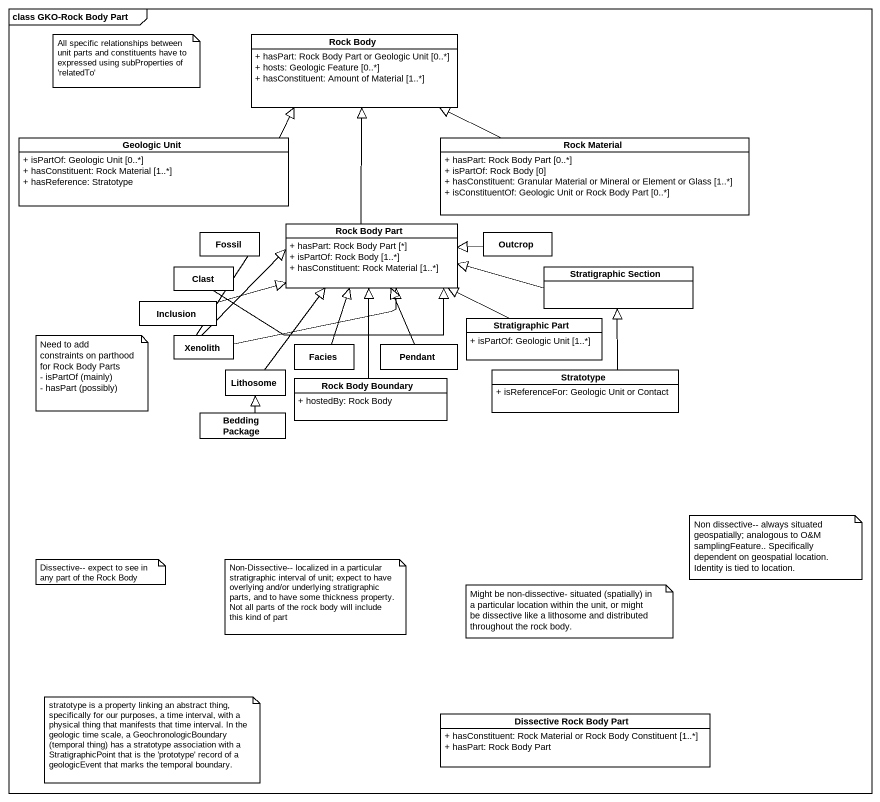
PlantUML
@startuml
mainframe class GKO-Rock Body Part
hide circle
hide empty members
skinparam classAttributeIconSize 0
class "Rock Body" as Rock_Body {
  + hasPart: Rock Body Part or Geologic Unit [0..*]
  + hosts: Geologic Feature [0..*]
  + hasConstituent: Amount of Material [1..*]
}
class "Geologic Unit" as Geologic_Unit {
  + isPartOf: Geologic Unit [0..*]
  + hasConstituent: Rock Material [1..*]
  + hasReference: Stratotype
}
class "Rock Material" as Rock_Material {
  + hasPart: Rock Body Part [0..*]
  + isPartOf: Rock Body [0]
  + hasConstituent: Granular Material or Mineral or Element or Glass [1..*]
  + isConstituentOf: Geologic Unit or Rock Body Part [0..*]
}
class "Rock Body Part" as Rock_Body_Part {
  + hasPart: Rock Body Part [*]
  + isPartOf: Rock Body [1..*]
  + hasConstituent: Rock Material [1..*]
}
class Fossil
class Outcrop
class Inclusion
class Clast
class "Stratigraphic Section" as Stratigraphic_Section
class Xenolith
class "Stratigraphic Part" as Stratigraphic_Part {
  + isPartOf: Geologic Unit [1..*]
}
class Lithosome
class "Rock Body Boundary" as Rock_Body_Boundary {
  + hostedBy: Rock Body
}
class Facies
class Pendant
class Stratotype {
  + isReferenceFor: Geologic Unit or Contact
}
class "Bedding Package" as Bedding_Package
class "Dissective Rock Body Part" as Dissective_Rock_Body_Part {
  + hasConstituent: Rock Material or Rock Body Constituent [1..*]
  + hasPart: Rock Body Part
}
Geologic_Unit -right-|> Rock_Body
Rock_Material -left-|> Rock_Body
Rock_Body_Part -up-|> Rock_Body
Fossil -right-|> Rock_Body_Part
Outcrop -left-|> Rock_Body_Part
Inclusion -right-|> Rock_Body_Part
Clast -right-|> Rock_Body_Part
Stratigraphic_Section -left-|> Rock_Body_Part
Xenolith -right-|> Rock_Body_Part
Stratigraphic_Part -left-|> Rock_Body_Part
Lithosome -up-|> Rock_Body_Part
Rock_Body_Boundary -up-|> Rock_Body_Part
Facies -up-|> Rock_Body_Part
Pendant -up-|> Rock_Body_Part
Stratotype -up-|> Stratigraphic_Section
Bedding_Package -up-|> Lithosome
note as N1
  All specific relationships between unit parts and constituents have to expressed using subProperties of 'relatedTo'
end note
note as N2
  Need to add constraints on parthood for Rock Body Parts
  - isPartOf (mainly)
  - hasPart (possibly)
end note
note as N3
  Non dissective-- always situated geospatially; analogous to O&M samplingFeature.. Specifically dependent on geospatial location. Identity is tied to location.
end note
note as N4
  Dissective-- expect to see in any part of the Rock Body
end note
note as N5
  Non-Dissective-- localized in a particular stratigraphic interval of unit; expect to have overlying and/or underlying stratigraphic parts, and to have some thickness property. Not all parts of the rock body will include this kind of part
end note
note as N6
  Might be non-dissective- situated (spatially) in a particular location within the unit, or might be dissective like a lithosome and distributed throughout the rock body.
end note
note as N7
  stratotype is a property linking an abstract thing, specifically for our purposes, a time interval, with a physical thing that manifests that time interval. In the geologic time scale, a GeochronologicBoundary (temporal thing) has a stratotype association with a StratigraphicPoint that is the 'prototype' record of a geologicEvent that marks the temporal boundary.
end note
@enduml
